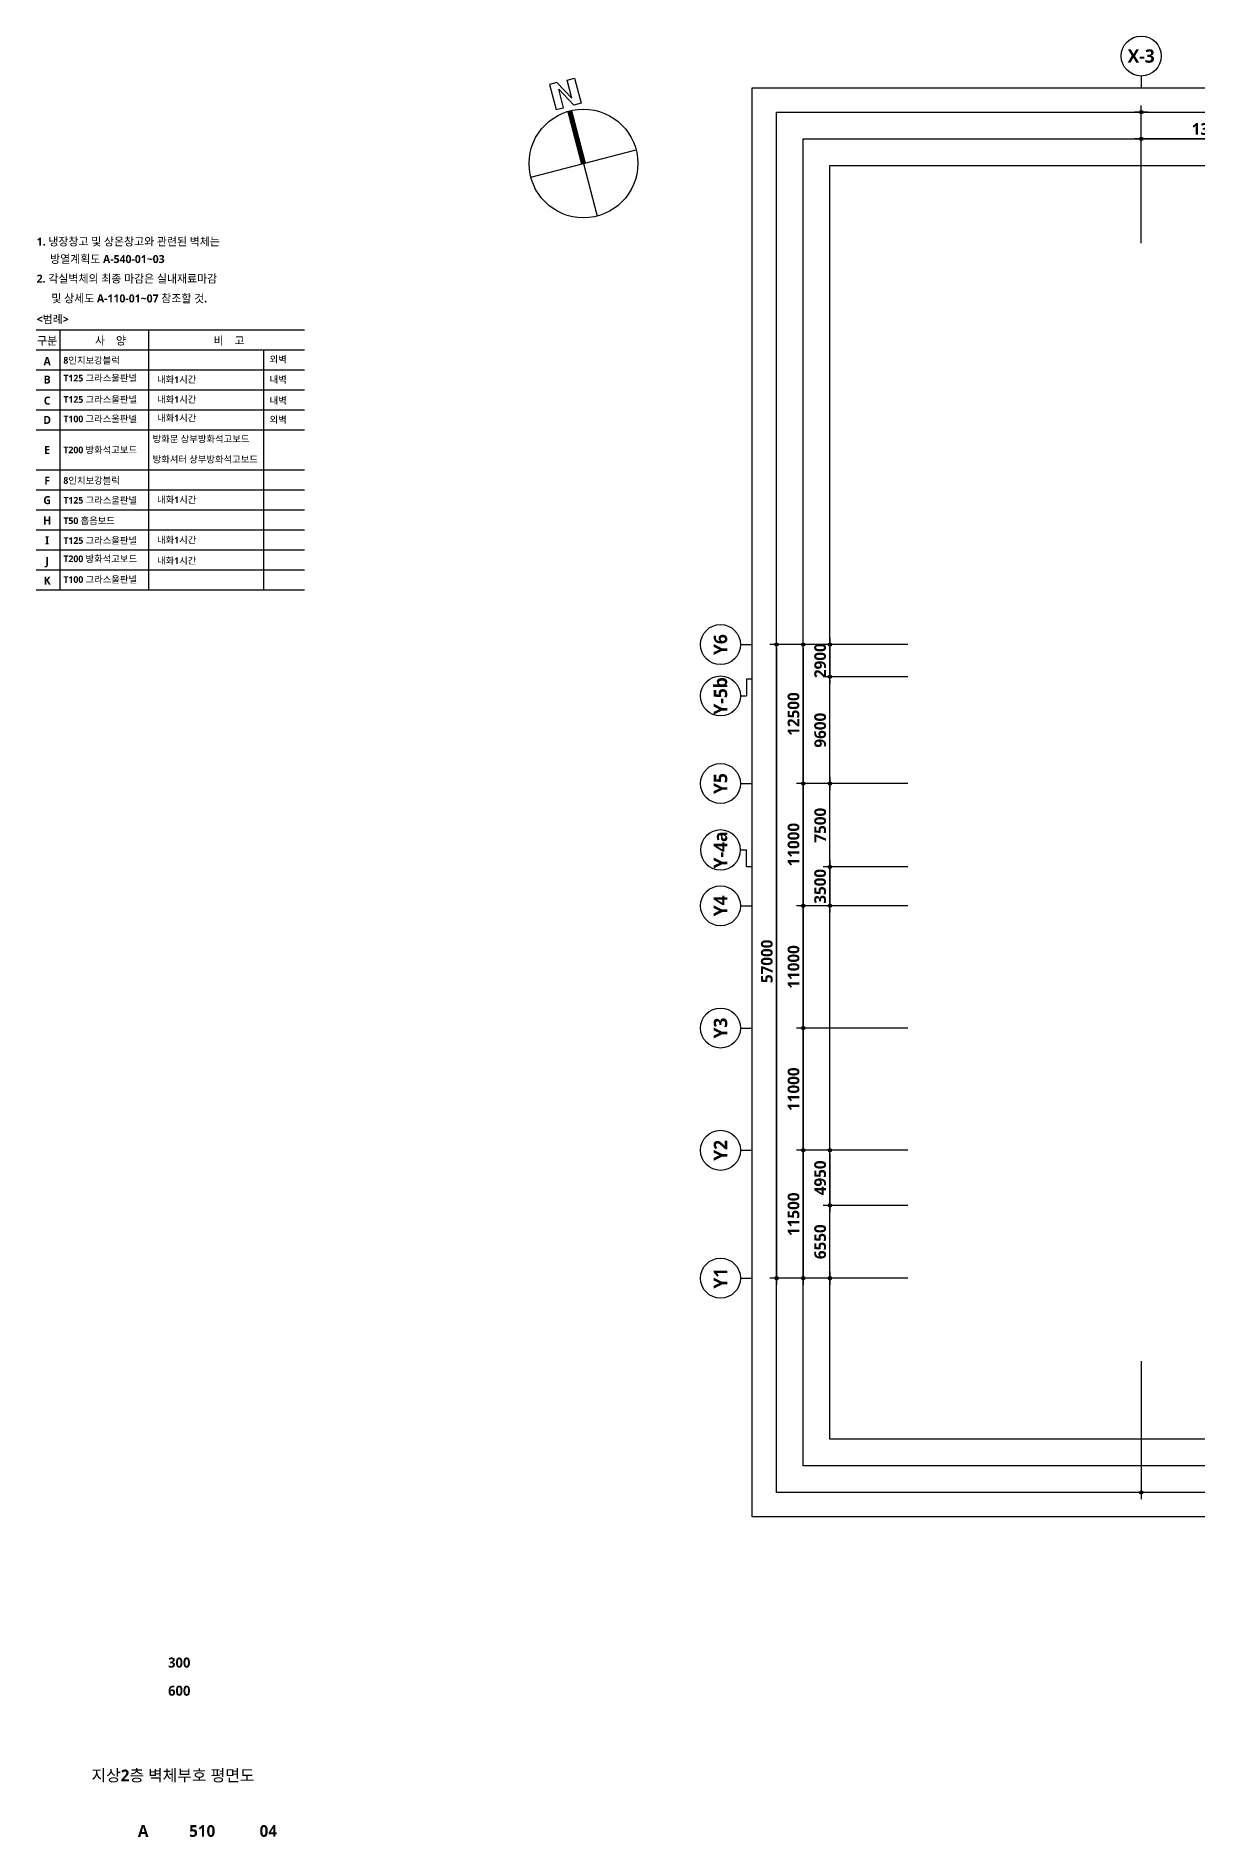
# Model space of a CAD drawing. Header units: millimetres. Extents: x 10941 to 190005487, y 7641 to 455456909.
# Drawn here: x 976349 to 1080891, y 7641 to 169666 of the extents above; entities that cross this region are included whole.
import ezdxf
from ezdxf.enums import TextEntityAlignment as Align

# ---------------------------------------------------------------- set-up
doc = ezdxf.new("R2010")
doc.units = ezdxf.units.MM
doc.header["$LTSCALE"] = 400
doc.header["$MEASUREMENT"] = 0
doc.header["$PDSIZE"] = -10
doc.layers.get('0').update_dxf_attribs({"linetype": 'CONTINUOUS'})
doc.layers.get('Defpoints').update_dxf_attribs({"color": 153, "linetype": 'CONTINUOUS'})
for name, color, linetype in [('A-ANNO-SYMB', 7, 'CONTINUOUS'), ('A-ANNO-TEXT1', 7, 'CONTINUOUS'), ('A-ANNO-TITL', 7, 'CONTINUOUS'), ('A-ST-AXIS-BUB', 7, 'CONTINUOUS'), ('A-ST-AXIS-DIM', 7, 'CONTINUOUS'), ('AA-SYMB', 4, 'CONTINUOUS'), ('T', 3, 'CONTINUOUS'), ('X-SEC-종$0$A-ST-AXIS-BUB', 7, 'CONTINUOUS')]:
    doc.layers.add(name, color=color, linetype=linetype)
doc.layers.add('Defpoint', color=161, linetype='CONTINUOUS', plot=False)
doc.styles.add('2020음성 1차', font='')
doc.styles.add('SH_대대리576', font='')
doc.styles.get('2020음성 1차').set_extended_font_data('NanumGothic', bold=True)
doc.styles.get('SH_대대리576').set_extended_font_data('NanumGothic', bold=True)
doc.dimstyles.new('SHP 600', dxfattribs={"dimscale": 300, "dimtxt": 3.5, "dimasz": 1, "dimexe": 2, "dimexo": 2, "dimgap": 1, "dimtad": 1, "dimdec": 0, "dimzin": 0, "dimdsep": 46, "dimtxsty": 'SH_대대리576', "dimblk": 'DIMDOT', "dimcen": 0.09, "dimclrt": 3, "dimadec": 0, "dimazin": 1, "dimtfac": 1, "dimtdec": 0, "dimtix": 1, "dimtmove": 2, "dimatfit": 0, "dimldrblk": 'DIMDOT', "dimfxl": 1, "dimtolj": 1, "dimtzin": 0, "dimarcsym": 0})

# ---------------------------------------------------------------- blocks, each defined once
blk = doc.blocks.new('DIMDOT')
at = {"color": 0}
blk.add_line((-2, 0), (2, 0), dxfattribs=at)
for radius in [0.5, 0.25]:
    blk.add_circle((0, 0), radius, dxfattribs=at)
blk = doc.blocks.new('*D134')
at = {"layer": 'A-ST-AXIS-DIM', "color": 0, "lineweight": -2}
for p, q in [((1054782, 114916), (1042382, 114916)), ((1042982, 114616), (1042982, 58216)), ((1054782, 57916), (1042382, 57916))]:
    blk.add_line(p, q, dxfattribs=at)
at = {"layer": 'Defpoints', "color": 0}
for p in [(1055382, 114916), (1042982, 57916), (1055382, 57916)]:
    blk.add_point(p, dxfattribs=at)
at = {"layer": 'A-ST-AXIS-DIM', "color": 0, "linetype": 'ByBlock', "lineweight": -2, "xscale": 300, "yscale": 300, "zscale": 300}
for p, rotation in [((1042982, 114916), 90), ((1042982, 57916), 270)]:
    blk.add_blockref('DIMDOT', p, dxfattribs=dict(at, rotation=rotation))
at = {"layer": 'A-ST-AXIS-DIM', "color": 3, "insert": (1042105, 86416), "char_height": 1050, "attachment_point": 5, "rotation": 90, "style": 'SH_대대리576'}
blk.add_mtext('\\A1;57000', dxfattribs=at)
blk = doc.blocks.new('*D135')
at = {"layer": 'A-ST-AXIS-DIM', "color": 0, "lineweight": -2}
for p, q in [((1054782, 69416), (1044782, 69416)), ((1045382, 69116), (1045382, 58216)), ((1054782, 57916), (1044782, 57916))]:
    blk.add_line(p, q, dxfattribs=at)
at = {"layer": 'Defpoints', "color": 0}
for p in [(1055382, 69416), (1045382, 57916), (1055382, 57916)]:
    blk.add_point(p, dxfattribs=at)
at = {"layer": 'A-ST-AXIS-DIM', "color": 0, "linetype": 'ByBlock', "lineweight": -2, "xscale": 300, "yscale": 300, "zscale": 300}
for p, rotation in [((1045382, 69416), 90), ((1045382, 57916), 270)]:
    blk.add_blockref('DIMDOT', p, dxfattribs=dict(at, rotation=rotation))
at = {"layer": 'A-ST-AXIS-DIM', "color": 3, "insert": (1044505, 63666), "char_height": 1050, "attachment_point": 5, "rotation": 90, "style": 'SH_대대리576'}
blk.add_mtext('\\A1;11500', dxfattribs=at)
blk = doc.blocks.new('*D136')
at = {"layer": 'A-ST-AXIS-DIM', "color": 0, "lineweight": -2}
for p, q in [((1054782, 80416), (1044782, 80416)), ((1045382, 80116), (1045382, 69716)), ((1054782, 69416), (1044782, 69416))]:
    blk.add_line(p, q, dxfattribs=at)
at = {"layer": 'Defpoints', "color": 0}
for p in [(1055382, 80416), (1045382, 69416), (1055382, 69416)]:
    blk.add_point(p, dxfattribs=at)
at = {"layer": 'A-ST-AXIS-DIM', "color": 0, "linetype": 'ByBlock', "lineweight": -2, "xscale": 300, "yscale": 300, "zscale": 300}
for p, rotation in [((1045382, 80416), 90), ((1045382, 69416), 270)]:
    blk.add_blockref('DIMDOT', p, dxfattribs=dict(at, rotation=rotation))
at = {"layer": 'A-ST-AXIS-DIM', "color": 3, "insert": (1044506, 74916), "char_height": 1050, "attachment_point": 5, "rotation": 90, "style": 'SH_대대리576'}
blk.add_mtext('\\A1;11000', dxfattribs=at)
blk = doc.blocks.new('*D137')
at = {"layer": 'A-ST-AXIS-DIM', "color": 0, "lineweight": -2}
for p, q in [((1054782, 91416), (1044782, 91416)), ((1045382, 91116), (1045382, 80716)), ((1054782, 80416), (1044782, 80416))]:
    blk.add_line(p, q, dxfattribs=at)
at = {"layer": 'Defpoints', "color": 0}
for p in [(1055382, 91416), (1045382, 80416), (1055382, 80416)]:
    blk.add_point(p, dxfattribs=at)
at = {"layer": 'A-ST-AXIS-DIM', "color": 0, "linetype": 'ByBlock', "lineweight": -2, "xscale": 300, "yscale": 300, "zscale": 300}
for p, rotation in [((1045382, 91416), 90), ((1045382, 80416), 270)]:
    blk.add_blockref('DIMDOT', p, dxfattribs=dict(at, rotation=rotation))
at = {"layer": 'A-ST-AXIS-DIM', "color": 3, "insert": (1044506, 85916), "char_height": 1050, "attachment_point": 5, "rotation": 90, "style": 'SH_대대리576'}
blk.add_mtext('\\A1;11000', dxfattribs=at)
blk = doc.blocks.new('*D138')
at = {"layer": 'A-ST-AXIS-DIM', "color": 0, "lineweight": -2}
for p, q in [((1054782, 102416), (1044782, 102416)), ((1045382, 102116), (1045382, 91716)), ((1054782, 91416), (1044782, 91416))]:
    blk.add_line(p, q, dxfattribs=at)
at = {"layer": 'Defpoints', "color": 0}
for p in [(1055382, 102416), (1045382, 91416), (1055382, 91416)]:
    blk.add_point(p, dxfattribs=at)
at = {"layer": 'A-ST-AXIS-DIM', "color": 0, "linetype": 'ByBlock', "lineweight": -2, "xscale": 300, "yscale": 300, "zscale": 300}
for p, rotation in [((1045382, 102416), 90), ((1045382, 91416), 270)]:
    blk.add_blockref('DIMDOT', p, dxfattribs=dict(at, rotation=rotation))
at = {"layer": 'A-ST-AXIS-DIM', "color": 3, "insert": (1044506, 96916), "char_height": 1050, "attachment_point": 5, "rotation": 90, "style": 'SH_대대리576'}
blk.add_mtext('\\A1;11000', dxfattribs=at)
blk = doc.blocks.new('*D139')
at = {"layer": 'A-ST-AXIS-DIM', "color": 0, "lineweight": -2}
for p, q in [((1054782, 114916), (1044782, 114916)), ((1045382, 114616), (1045382, 102716)), ((1054782, 102416), (1044782, 102416))]:
    blk.add_line(p, q, dxfattribs=at)
at = {"layer": 'Defpoints', "color": 0}
for p in [(1055382, 114916), (1045382, 102416), (1055382, 102416)]:
    blk.add_point(p, dxfattribs=at)
at = {"layer": 'A-ST-AXIS-DIM', "color": 0, "linetype": 'ByBlock', "lineweight": -2, "xscale": 300, "yscale": 300, "zscale": 300}
for p, rotation in [((1045382, 114916), 90), ((1045382, 102416), 270)]:
    blk.add_blockref('DIMDOT', p, dxfattribs=dict(at, rotation=rotation))
at = {"layer": 'A-ST-AXIS-DIM', "color": 3, "insert": (1044503, 108666), "char_height": 1050, "attachment_point": 5, "rotation": 90, "style": 'SH_대대리576'}
blk.add_mtext('\\A1;12500', dxfattribs=at)
blk = doc.blocks.new('dr-sy-018-D-M')
at = {"layer": 'A-ANNO-SYMB'}
for p, q in [((-1, 16.4), (-2.5, 16.4)), ((-2.5, 16.4), (-2.5, 11.4)), ((-1, 16.4), (1, 12.8)), ((-1, 15.09), (1.05, 11.4)), ((-1, 11.4), (-1, 15.09)), ((1, 12.8), (1, 16.4)), ((1, 16.4), (2.5, 16.4)), ((2.5, 16.4), (2.5, 11.4)), ((-2.5, 11.4), (-1, 11.4)), ((2.5, 11.4), (1.05, 11.4)), ((-10.5, 0), (10.5, 0)), ((0, 0), (0, -10.5))]:
    blk.add_line(p, q, dxfattribs=at)
at = {"layer": 'A-ANNO-SYMB', "const_width": 1}
blk.add_lwpolyline([(0, 10.5), (0, 0)], dxfattribs=at)
at = {"layer": 'A-ANNO-SYMB'}
blk.add_circle((0, 0), 10.5, dxfattribs=at)
blk = doc.blocks.new('A-ST-AXIS-BUB-1')
at = {"layer": 'A-ST-AXIS-BUB'}
blk.add_line((0, 350), (0, 0), dxfattribs=at)
blk.add_circle((0, 950), 600, dxfattribs=at)
blk = doc.blocks.new('A-ST-AXIS-BUB-2')
at = {"layer": 'X-SEC-종$0$A-ST-AXIS-BUB'}
blk.add_line((1800, 1050, -103000), (1800, 525, -103000), dxfattribs=at)
at = {"layer": 'X-SEC-종$0$A-ST-AXIS-BUB', "elevation": -103000}
blk.add_lwpolyline([(3323, 0), (3323, 525), (1800, 525)], dxfattribs=at)
at = {"layer": 'X-SEC-종$0$A-ST-AXIS-BUB'}
blk.add_circle((1800, 2850, -103000), 1800, dxfattribs=at)
blk = doc.blocks.new('*D7426')
at = {"layer": 'A-ST-AXIS-DIM', "color": 0, "lineweight": -2}
for p, q in [((1075782, 151016), (1075782, 163416)), ((1076082, 162816), (1091082, 162816)), ((1091382, 151016), (1091382, 163416))]:
    blk.add_line(p, q, dxfattribs=at)
at = {"layer": 'Defpoints', "color": 0}
for p in [(1091382, 162816), (1075782, 150416), (1091382, 150416)]:
    blk.add_point(p, dxfattribs=at)
at = {"layer": 'A-ST-AXIS-DIM', "color": 0, "linetype": 'ByBlock', "lineweight": -2, "xscale": 300, "yscale": 300, "zscale": 300, "rotation": 180}
blk.add_blockref('DIMDOT', (1075782, 162816), dxfattribs=at)
at = {"layer": 'A-ST-AXIS-DIM', "color": 0, "linetype": 'ByBlock', "lineweight": -2, "xscale": 300, "yscale": 300, "zscale": 300}
blk.add_blockref('DIMDOT', (1091382, 162816), dxfattribs=at)
at = {"layer": 'A-ST-AXIS-DIM', "color": 3, "insert": (1083582, 163696), "char_height": 1050, "attachment_point": 5, "style": 'SH_대대리576'}
blk.add_mtext('\\A1;15600', dxfattribs=at)
blk = doc.blocks.new('*D8008')
at = {"layer": 'A-ST-AXIS-DIM', "color": 0, "lineweight": -2}
for p, q in [((1075782, 50445), (1075782, 38045)), ((1091382, 50445), (1091382, 38045)), ((1091082, 38645), (1076082, 38645))]:
    blk.add_line(p, q, dxfattribs=at)
at = {"layer": 'Defpoints', "color": 0}
for p in [(1075782, 51045), (1091382, 51045), (1075782, 38645)]:
    blk.add_point(p, dxfattribs=at)
at = {"layer": 'A-ST-AXIS-DIM', "color": 0, "linetype": 'ByBlock', "lineweight": -2, "xscale": 300, "yscale": 300, "zscale": 300, "rotation": 180}
blk.add_blockref('DIMDOT', (1075782, 38645), dxfattribs=at)
at = {"layer": 'A-ST-AXIS-DIM', "color": 0, "linetype": 'ByBlock', "lineweight": -2, "xscale": 300, "yscale": 300, "zscale": 300}
blk.add_blockref('DIMDOT', (1091382, 38645), dxfattribs=at)
at = {"layer": 'A-ST-AXIS-DIM', "color": 3, "insert": (1083582, 39524), "char_height": 1050, "attachment_point": 5, "style": 'SH_대대리576'}
blk.add_mtext('\\A1;15600', dxfattribs=at)
blk = doc.blocks.new('*D8084')
at = {"layer": 'A-ST-AXIS-DIM', "color": 0, "lineweight": -2}
for p, q in [((1054782, 94916), (1047182, 94916)), ((1047782, 95216), (1047782, 95516)), ((1047782, 94916), (1047782, 91416)), ((1054782, 91416), (1047182, 91416)), ((1047782, 91116), (1047782, 90816))]:
    blk.add_line(p, q, dxfattribs=at)
at = {"layer": 'Defpoints', "color": 0}
for p in [(1055382, 94916), (1047782, 91416), (1055382, 91416)]:
    blk.add_point(p, dxfattribs=at)
at = {"layer": 'A-ST-AXIS-DIM', "color": 0, "linetype": 'ByBlock', "lineweight": -2, "xscale": 300, "yscale": 300, "zscale": 300}
for p, rotation in [((1047782, 94916), 270), ((1047782, 91416), 90)]:
    blk.add_blockref('DIMDOT', p, dxfattribs=dict(at, rotation=rotation))
at = {"layer": 'A-ST-AXIS-DIM', "color": 3, "insert": (1046902, 93166), "char_height": 1050, "attachment_point": 5, "rotation": 90, "style": 'SH_대대리576'}
blk.add_mtext('\\A1;3500', dxfattribs=at)
blk = doc.blocks.new('*D8085')
at = {"layer": 'A-ST-AXIS-DIM', "color": 0, "lineweight": -2}
for p, q in [((1054782, 102416), (1047182, 102416)), ((1047782, 95216), (1047782, 102116)), ((1054782, 94916), (1047182, 94916))]:
    blk.add_line(p, q, dxfattribs=at)
at = {"layer": 'Defpoints', "color": 0}
for p in [(1047782, 102416), (1055382, 102416), (1055382, 94916)]:
    blk.add_point(p, dxfattribs=at)
at = {"layer": 'A-ST-AXIS-DIM', "color": 0, "linetype": 'ByBlock', "lineweight": -2, "xscale": 300, "yscale": 300, "zscale": 300}
for p, rotation in [((1047782, 102416), 90), ((1047782, 94916), 270)]:
    blk.add_blockref('DIMDOT', p, dxfattribs=dict(at, rotation=rotation))
at = {"layer": 'A-ST-AXIS-DIM', "color": 3, "insert": (1046905, 98666), "char_height": 1050, "attachment_point": 5, "rotation": 90, "style": 'SH_대대리576'}
blk.add_mtext('\\A1;7500', dxfattribs=at)
blk = doc.blocks.new('*D8113')
at = {"layer": 'A-ST-AXIS-DIM', "color": 0, "lineweight": -2}
for p, q in [((1075782, 151016), (1075782, 161016)), ((1088482, 160416), (1076082, 160416)), ((1088782, 151016), (1088782, 161016))]:
    blk.add_line(p, q, dxfattribs=at)
at = {"layer": 'Defpoints', "color": 0}
for p in [(1075782, 160416), (1075782, 150416), (1088782, 150416)]:
    blk.add_point(p, dxfattribs=at)
at = {"layer": 'A-ST-AXIS-DIM', "color": 0, "linetype": 'ByBlock', "lineweight": -2, "xscale": 300, "yscale": 300, "zscale": 300, "rotation": 180}
blk.add_blockref('DIMDOT', (1075782, 160416), dxfattribs=at)
at = {"layer": 'A-ST-AXIS-DIM', "color": 0, "linetype": 'ByBlock', "lineweight": -2, "xscale": 300, "yscale": 300, "zscale": 300}
blk.add_blockref('DIMDOT', (1088782, 160416), dxfattribs=at)
at = {"layer": 'A-ST-AXIS-DIM', "color": 3, "insert": (1082282, 161296), "char_height": 1050, "attachment_point": 5, "style": 'SH_대대리576'}
blk.add_mtext('\\A1;13000', dxfattribs=at)
blk = doc.blocks.new('*D8114')
at = {"layer": 'A-ST-AXIS-DIM', "color": 0, "lineweight": -2}
for p, q in [((1054782, 112016), (1047182, 112016)), ((1047782, 102716), (1047782, 111716)), ((1054782, 102416), (1047182, 102416))]:
    blk.add_line(p, q, dxfattribs=at)
at = {"layer": 'Defpoints', "color": 0}
for p in [(1047782, 112016), (1055382, 112016), (1055382, 102416)]:
    blk.add_point(p, dxfattribs=at)
at = {"layer": 'A-ST-AXIS-DIM', "color": 0, "linetype": 'ByBlock', "lineweight": -2, "xscale": 300, "yscale": 300, "zscale": 300}
for p, rotation in [((1047782, 112016), 90), ((1047782, 102416), 270)]:
    blk.add_blockref('DIMDOT', p, dxfattribs=dict(at, rotation=rotation))
at = {"layer": 'A-ST-AXIS-DIM', "color": 3, "insert": (1046902, 107216), "char_height": 1050, "attachment_point": 5, "rotation": 90, "style": 'SH_대대리576'}
blk.add_mtext('\\A1;9600', dxfattribs=at)
blk = doc.blocks.new('*D8116')
at = {"layer": 'A-ST-AXIS-DIM', "color": 0, "lineweight": -2}
for p, q in [((1047782, 115216), (1047782, 115516)), ((1054782, 114916), (1047182, 114916)), ((1047782, 114916), (1047782, 112016)), ((1054782, 112016), (1047182, 112016)), ((1047782, 111716), (1047782, 111416))]:
    blk.add_line(p, q, dxfattribs=at)
at = {"layer": 'Defpoints', "color": 0}
for p in [(1055382, 114916), (1047782, 112016), (1055382, 112016)]:
    blk.add_point(p, dxfattribs=at)
at = {"layer": 'A-ST-AXIS-DIM', "color": 0, "linetype": 'ByBlock', "lineweight": -2, "xscale": 300, "yscale": 300, "zscale": 300}
for p, rotation in [((1047782, 114916), 270), ((1047782, 112016), 90)]:
    blk.add_blockref('DIMDOT', p, dxfattribs=dict(at, rotation=rotation))
at = {"layer": 'A-ST-AXIS-DIM', "color": 3, "insert": (1046902, 113466), "char_height": 1050, "attachment_point": 5, "rotation": 90, "style": 'SH_대대리576'}
blk.add_mtext('\\A1;2900', dxfattribs=at)
blk = doc.blocks.new('*D8117')
at = {"layer": 'A-ST-AXIS-DIM', "color": 0, "lineweight": -2}
for p, q in [((1054782, 64466), (1047182, 64466)), ((1047782, 58216), (1047782, 64166)), ((1054782, 57916), (1047182, 57916))]:
    blk.add_line(p, q, dxfattribs=at)
at = {"layer": 'Defpoints', "color": 0}
for p in [(1047782, 64466), (1055382, 64466), (1055382, 57916)]:
    blk.add_point(p, dxfattribs=at)
at = {"layer": 'A-ST-AXIS-DIM', "color": 0, "linetype": 'ByBlock', "lineweight": -2, "xscale": 300, "yscale": 300, "zscale": 300}
for p, rotation in [((1047782, 64466), 90), ((1047782, 57916), 270)]:
    blk.add_blockref('DIMDOT', p, dxfattribs=dict(at, rotation=rotation))
at = {"layer": 'A-ST-AXIS-DIM', "color": 3, "insert": (1046902, 61191), "char_height": 1050, "attachment_point": 5, "rotation": 90, "style": 'SH_대대리576'}
blk.add_mtext('\\A1;6550', dxfattribs=at)
blk = doc.blocks.new('*D8118')
at = {"layer": 'A-ST-AXIS-DIM', "color": 0, "lineweight": -2}
for p, q in [((1054782, 69416), (1047182, 69416)), ((1047782, 69116), (1047782, 64766)), ((1054782, 64466), (1047182, 64466))]:
    blk.add_line(p, q, dxfattribs=at)
at = {"layer": 'Defpoints', "color": 0}
for p in [(1055382, 69416), (1047782, 64466), (1055382, 64466)]:
    blk.add_point(p, dxfattribs=at)
at = {"layer": 'A-ST-AXIS-DIM', "color": 0, "linetype": 'ByBlock', "lineweight": -2, "xscale": 300, "yscale": 300, "zscale": 300}
for p, rotation in [((1047782, 69416), 90), ((1047782, 64466), 270)]:
    blk.add_blockref('DIMDOT', p, dxfattribs=dict(at, rotation=rotation))
at = {"layer": 'A-ST-AXIS-DIM', "color": 3, "insert": (1046902, 66941), "char_height": 1050, "attachment_point": 5, "rotation": 90, "style": 'SH_대대리576'}
blk.add_mtext('\\A1;4950', dxfattribs=at)

msp = doc.modelspace()

# ---------------------------------------------------------------- linework, layer by layer
at = {"layer": 'AA-SYMB'}
for p, q in [((976349, 143230.5), (1000500, 143230.5)), ((976349, 141430.5), (1000500, 141430.5)), ((976349, 139630.5), (1000500, 139630.5)), ((976349, 137830.5), (1000500, 137830.5)), ((976349, 136030.5), (1000500, 136030.5)), ((976349, 134230.5), (1000500, 134230.5)), ((976349, 130630.5), (1000500, 130630.5)), ((976349, 128830.5), (1000500, 128830.5)), ((976349, 127030.5), (1000500, 127030.5)), ((976349, 125230.5), (1000500, 125230.5)), ((976349, 123430.5), (1000500, 123430.5)), ((976349, 121630.5), (1000500, 121630.5)), ((976349, 119830.5), (1000500, 119830.5))]:
    msp.add_line(p, q, dxfattribs=at)
for points in [[(978496.9, 143230.5), (978496.9, 119830.5)], [(986466.1, 143230.5), (986466.1, 119830.5)], [(996820.5, 141430.5), (996820.5, 119830.5)]]:
    msp.add_lwpolyline(points, dxfattribs=at)
at = {"layer": 'Defpoint'}
for points in [[(1211981.8, 36444.9), (1040781.8, 36444.9), (1040781.8, 165016.3), (1211981.8, 165016.3)], [(1209781.8, 38644.9), (1042981.8, 38644.9), (1042981.8, 162816.3), (1209781.8, 162816.3)], [(1207381.8, 41044.9), (1045381.8, 41044.9), (1045381.8, 160416.3), (1207381.8, 160416.3)], [(1204981.8, 43444.9), (1047781.8, 43444.9), (1047781.8, 158016.3), (1204981.8, 158016.3)]]:
    msp.add_lwpolyline(points, close=True, dxfattribs=at)

# ---------------------------------------------------------------- block references
at = {"xscale": 465.6960000000489, "yscale": 465.6960000000489, "zscale": 465.6960000000489, "rotation": 14.62512501076412}
msp.add_blockref('dr-sy-018-D-M', (1025600, 158200), dxfattribs=at)
at = {"layer": 'A-ST-AXIS-BUB', "xscale": 3, "yscale": 3, "zscale": 3}
msp.add_blockref('A-ST-AXIS-BUB-1', (1075781.8, 165016.3), dxfattribs=at)
at = {"layer": 'A-ST-AXIS-BUB', "xscale": 3, "yscale": 3, "zscale": 3, "rotation": 90}
for p in [(1040781.8, 114916.3), (1040781.8, 114916.3), (1040781.8, 102416.3), (1040781.8, 91416.3), (1040781.8, 91416.3), (1040781.8, 80416.3), (1040781.8, 80416.3), (1040781.8, 69416.3), (1040781.8, 69416.3), (1040781.8, 57916.3), (1040781.8, 57916.3)]:
    msp.add_blockref('A-ST-AXIS-BUB-1', p, dxfattribs=at)
at = {"layer": 'A-ST-AXIS-BUB', "rotation": 90}
msp.add_blockref('A-ST-AXIS-BUB-2', (1040781.8, 108493.4), dxfattribs=at)
at = {"layer": 'A-ST-AXIS-BUB', "xscale": -1, "rotation": 89.99999999999991}
msp.add_blockref('A-ST-AXIS-BUB-2', (1040781.8, 98239.2), dxfattribs=at)

# ---------------------------------------------------------------- texts
at = {"layer": 'A-ANNO-TEXT1', "style": 'SH_대대리576'}
msp.add_text('X-3', height=1200, dxfattribs=at).set_placement((1075781.8, 167866.3), align=Align.MIDDLE_CENTER)
for s, p in [('Y6', (1037931.8, 114916.3)), ('Y6', (1037931.8, 114916.3)), ('Y-5b', (1037931.8, 110293.4)), ('Y5', (1037931.8, 102416.3)), ('Y-4a', (1037931.8, 96439.2)), ('Y4', (1037931.8, 91416.3)), ('Y4', (1037931.8, 91416.3)), ('Y3', (1037931.8, 80416.3)), ('Y3', (1037931.8, 80416.3)), ('Y2', (1037931.8, 69416.3)), ('Y2', (1037931.8, 69416.3)), ('Y1', (1037931.8, 57916.3)), ('Y1', (1037931.8, 57916.3))]:
    msp.add_text(s, height=1200, rotation=90, dxfattribs=at).set_placement(p, align=Align.MIDDLE_CENTER)
at = {"layer": 'A-ANNO-TITL', "style": 'SH_대대리576'}
for s, height, p in [('300', 900, (989235.5, 23333.4)), ('600', 900, (989235.5, 20800.2)), ('지상2층 벽체부호 평면도', 1050, (988670.3, 13191.8)), ('A', 1050, (985987.6, 8181.3)), ('510', 1050, (991300.8, 8181.3)), ('04', 1050, (997247.3, 8181.3))]:
    msp.add_text(s, height=height, dxfattribs=at).set_placement(p, align=Align.MIDDLE)
at = {"layer": 'T', "style": '2020음성 1차'}
for s, height, p in [('1. 냉장창고 및 상온창고와 관련된 벽체는 ', 720, (976410, 151173.3)), ('방열계획도 A-540-01~03', 720, (977617.6, 149599.3)), ('2. 각실벽체의 최종 마감은 실내재료마감  ', 720, (976410, 147839.1)), ('및 상세도 A-110-01~07 참조할 것. ', 720, (977729.9, 146058.7)), ('<범례>', 720, (976410, 144189.8)), ('8인치보강블럭', 600, (978808.5, 140484.5)), ('외벽', 600, (997360.2, 140571.7)), ('T125 그라스울판넬', 600, (978808.5, 138885.1)), ('내화1시간', 600, (987234.1, 138764.1)), ('내벽', 600, (997360.2, 138764.1)), ('T125 그라스울판넬', 600, (978808.5, 136967.4)), ('내화1시간', 600, (987234.1, 136970.1)), ('내벽', 600, (997360.2, 136877.2)), ('T100 그라스울판넬', 600, (978808.5, 135215.9)), ('내화1시간', 600, (987234.1, 135309.7)), ('외벽', 600, (997360.2, 135155.1)), ('방화문 상부방화석고보드', 600, (986839, 133418.5)), ('T200 방화석고보드', 600, (978808.5, 132430.5)), ('방화셔터 상부방화석고보드', 600, (986839, 131586.3)), ('8인치보강블럭', 600, (978808.5, 129674.9)), ('T125 그라스울판넬', 600, (978808.5, 127895.2)), ('내화1시간', 600, (987234.1, 127948.7)), ('T50 흡음보드', 600, (978808.5, 126064.3)), ('T125 그라스울판넬', 600, (978808.5, 124279.7)), ('내화1시간', 600, (987234.1, 124333.2)), ('T200 방화석고보드', 600, (978808.5, 122631.8)), ('내화1시간', 600, (987234.1, 122471.5)), ('T100 그라스울판넬', 600, (978808.5, 120769.7))]:
    msp.add_text(s, height=height, dxfattribs=at).set_placement(p, align=Align.MIDDLE_LEFT)
for s, p in [('구분', (977348.4, 142255.5)), ('사    양', (983047.2, 142255.5)), ('비    고', (993711.3, 142255.5)), ('A', (977348.4, 140411.6)), ('B', (977348.4, 138756.4)), ('C', (977348.4, 136868.4)), ('D', (977348.4, 135130)), ('E', (977348.4, 132430.5)), ('F', (977348.4, 129666)), ('G', (977348.4, 127910.3)), ('H', (977348.4, 126079.4)), ('I', (977348.4, 124294.9)), ('J', (977348.4, 122433.1)), ('K', (977348.4, 120679.4))]:
    msp.add_text(s, height=720, dxfattribs=at).set_placement(p, align=Align.MIDDLE_CENTER)

# ---------------------------------------------------------------- dimensions: what is measured, and where the dimension line sits
at = {"layer": 'A-ST-AXIS-DIM'}
for base, p1, p2, angle, picture, middle in [((1091381.8, 162816.3), (1075781.8, 150416.3), (1091381.8, 150416.3), 180, '*D7426', (1083581.8, 163695.8)), ((1075781.8, 160416.3), (1088781.8, 150416.3), (1075781.8, 150416.3), 0, '*D8113', (1082281.8, 161295.8)), ((1042981.8, 57916.3), (1055381.8, 114916.3), (1055381.8, 57916.3), 90, '*D134', (1042104.6, 86416.3)), ((1045381.8, 102416.3), (1055381.8, 114916.3), (1055381.8, 102416.3), 90, '*D139', (1044503.1, 108666.3)), ((1047781.8, 112016.3), (1055381.8, 114916.3), (1055381.8, 112016.3), 90, '*D8116', (1046902.4, 113466.3)), ((1047781.8, 112016.3), (1055381.8, 102416.3), (1055381.8, 112016.3), 270, '*D8114', (1046902.4, 107216.3)), ((1045381.8, 91416.3), (1055381.8, 102416.3), (1055381.8, 91416.3), 90, '*D138', (1044506.1, 96916.3)), ((1047781.8, 102416.3), (1055381.8, 94916.3), (1055381.8, 102416.3), 270, '*D8085', (1046904.6, 98666.3)), ((1047781.8, 91416.3), (1055381.8, 94916.3), (1055381.8, 91416.3), 90, '*D8084', (1046902.4, 93166.3)), ((1045381.8, 80416.3), (1055381.8, 91416.3), (1055381.8, 80416.3), 90, '*D137', (1044506.1, 85916.3)), ((1045381.8, 69416.3), (1055381.8, 80416.3), (1055381.8, 69416.3), 90, '*D136', (1044506.1, 74916.3)), ((1045381.8, 57916.3), (1055381.8, 69416.3), (1055381.8, 57916.3), 90, '*D135', (1044504.6, 63666.3)), ((1047781.8, 64466.3), (1055381.8, 69416.3), (1055381.8, 64466.3), 90, '*D8118', (1046902.4, 66941.3)), ((1047781.8, 64466.3), (1055381.8, 57916.3), (1055381.8, 64466.3), 270, '*D8117', (1046902.4, 61191.3)), ((1075781.8, 38644.9), (1091381.8, 51044.9), (1075781.8, 51044.9), 0, '*D8008', (1083581.8, 39524.3))]:
    dim = msp.add_linear_dim(base=base, p1=p1, p2=p2, angle=angle, dimstyle='SHP 600', dxfattribs=at)
    dim.commit()
    dim.dimension.update_dxf_attribs({"geometry": picture, "text_midpoint": middle})

doc.saveas('drawing.dxf')
